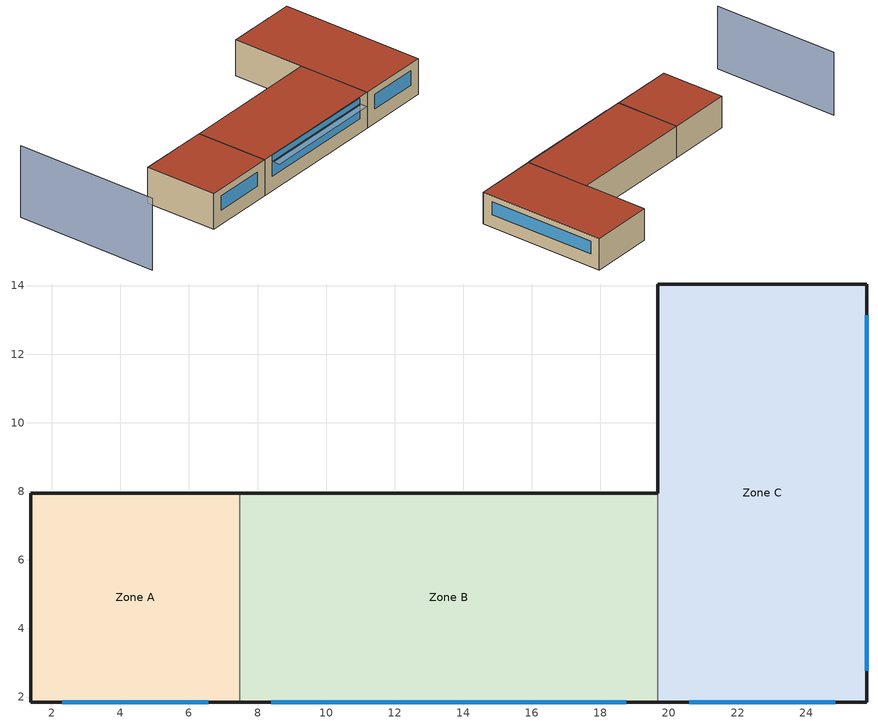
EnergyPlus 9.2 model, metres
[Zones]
Zone A
 floor ground (Heavy Floor): 7.48,7.95 7.48,1.85 1.39,1.85 1.39,7.95 z0
 wall outside (Light Exterior Wall): 7.48,7.95 1.39,7.95 1.39,1.85 7.48,1.85 z0:3.05
 wall to Zone B (Light Partitions): 7.48,1.85 7.48,7.95 z0:3.05
 window (Double Pane Window): 2.3,1.85 6.57,1.85 z1.22:2.44
 roof outside (Light Roof/Ceiling): 1.39,7.95 1.39,1.85 7.48,1.85 7.48,7.95 z3.05
Zone B
 floor ground (Heavy Floor): 19.67,7.95 19.67,1.85 7.48,1.85 7.48,7.95 z0
 wall outside (Light Exterior Wall): 7.48,1.85 19.67,1.85 / 19.67,7.95 7.48,7.95 z0:3.05
 wall to Zone C (Light Partitions): 19.67,1.85 19.67,7.95 z0:3.05
 window (Double Pane Window): 8.4,1.85 18.76,1.85 z1.22:2.44; 8.4,1.85 18.76,1.85 z2.49:3
 roof outside (Light Roof/Ceiling): 7.48,7.95 7.48,1.85 19.67,1.85 19.67,7.95 z3.05
Zone C
 floor ground (Heavy Floor): 25.77,14.05 25.77,1.85 19.67,1.85 19.67,14.05 z0
 wall outside (Light Exterior Wall): 19.67,1.85 25.77,1.85 25.77,14.05 19.67,14.05 19.67,7.95 z0:3.05
 window (Double Pane Window): 20.59,1.85 24.85,1.85 / 25.77,2.77 25.77,13.13 z1.22:2.44
 roof outside (Light Roof/Ceiling): 19.67,14.05 19.67,1.85 25.77,1.85 25.77,14.05 z3.05
shading: -5.93,1.85 -5.93,14.05 z0:6.1; 18.76,1.85 18.76,1.24 8.4,1.24 8.4,1.85 z2.49
[Building]
Exercise 6: North Axis {deg}=0; Terrain=Suburbs; Loads Convergence Tolerance Value=0.04; Temperature Convergence Tolerance Value {deltaC}=0.4; Solar Distribution=FullInteriorAndExterior; Maximum Number of Warmup Days=25; Minimum Number of Warmup Days=6
[Site:Location]
Chicago IL: Latitude {deg}=41.98; Longitude {deg}=-87.92; Time Zone {hr}=-6; Elevation {m}=201
[Site:GroundTemperature:BuildingSurface]
19.527, 19.502, 19.536, 19.598, 20.002, 21.64, 22.225, 22.375, 21.449, 20.121, 19.802, 19.633
[Construction]
Light Exterior Wall: F08 Metal surface, I02 50mm insulation board, F04 Wall air space resistance, G01a 19mm gypsum board
Light Roof/Ceiling: M11 100mm lightweight concrete, F05 Ceiling air space resistance, F16 Acoustic tile
Light Partitions: G01a 19mm gypsum board, F04 Wall air space resistance, G01a 19mm gypsum board
Heavy Floor: M15 200mm heavyweight concrete
Double Pane Window: CLEAR 3MM, AIR 6MM, CLEAR 3MM
[Material]
Name | Roughness | Thickness {m} | Conductivity {W/m-K} | Density {kg/m3} | Specific Heat {J/kg-K}
F08 Metal surface | Smooth | 0.0008 | 45.28 | 7824 | 500
I02 50mm insulation board | MediumRough | 0.0508 | 0.03 | 43 | 1210
G01a 19mm gypsum board | MediumSmooth | 0.019 | 0.16 | 800 | 1090
M11 100mm lightweight concrete | MediumRough | 0.1016 | 0.53 | 1280 | 840
F16 Acoustic tile | MediumSmooth | 0.0191 | 0.06 | 368 | 590
M15 200mm heavyweight concrete | MediumRough | 0.2032 | 1.95 | 2240 | 900
[Material:AirGap]
Name | Thermal Resistance {m2-K/W}
F04 Wall air space resistance | 0.15
F05 Ceiling air space resistance | 0.18
[WindowMaterial:Gas]
AIR 6MM: Gas Type=Air; Thickness {m}=0.0063
[WindowMaterial:Glazing]
CLEAR 3MM: Optical Data Type=SpectralAverage; Thickness {m}=0.003; Solar Transmittance at Normal Incidence=0.837; Front Side Solar Reflectance at Normal Incidence=0.075; Back Side Solar Reflectance at Normal Incidence=0.075; Visible Transmittance at Normal Incidence=0.898; Front Side Visible Reflectance at Normal Incidence=0.081; Back Side Visible Reflectance at Normal Incidence=0.081; Infrared Transmittance at Normal Incidence=0; Front Side Infrared Hemispherical Emissivity=0.84; Back Side Infrared Hemispherical Emissivity=0.84; Conductivity {W/m-K}=0.9
[Zone] Multiplier=1
Zone A; Zone B; Zone C
[Daylighting:Controls]
Zone B Daylighting: Zone=Zone B; Daylighting Method=SplitFlux; Availability Schedule=Lighting Schedule; Lighting Control Type=Continuous; Minimum Input Power Fraction for Continuous or ContinuousOff Dimming Control=0.3; Minimum Light Output Fraction for Continuous or ContinuousOff Dimming Control=0.2; Number of Stepped Control Steps=1; Probability Lighting will be Reset When Needed in Manual Stepped Control=1; Glare Calculation Daylighting Reference Point=Zone B DL Ref Pt 1; Glare Calculation Azimuth Angle of View Direction Clockwise from Zone y-Axis {deg}=180; Maximum Allowable Discomfort Glare Index=22; DElight Gridding Resolution {m2}=1; Daylighting Reference Point 1=Zone B DL Ref Pt 1; Fraction of Zone Controlled by Reference Point 1=0.5; Illuminance Setpoint at Reference Point 1 {lux}=500; Daylighting Reference Point 2=Zone B DL Ref Pt 2; Fraction of Zone Controlled by Reference Point 2=0.5; Illuminance Setpoint at Reference Point 2 {lux}=500
[DaylightingDevice:Shelf]
Light Shelf: Window=862B9F; Outside Shelf=C05603; Outside Shelf Construction=Light Exterior Wall
[ElectricEquipment] Schedule=Equipment Schedule; Design Level Calculation Method=Watts/Area; Watts per Zone Floor Area {W/m2}=7.53547; Fraction Latent=0; Fraction Radiant=0.5; Fraction Lost=0
Name | Zone or ZoneList
Zone A Elec Equipment | Zone A
Zone B Elec Equipment | Zone B
Zone C Elec Equipment | Zone C
[Lights] Schedule=Lighting Schedule; Design Level Calculation Method=Watts/Area; Watts per Zone Floor Area {W/m2}=10.765; Fraction Radiant=0.7; Fraction Visible=0.2; Fraction Replaceable=1; Return Air Fraction Calculated from Plenum Temperature=No
Name | Zone or ZoneList
Zone A Lights | Zone A
Zone B Lights | Zone B
Zone C Lights | Zone C
[People] Number of People Schedule=Occupancy Schedule; Number of People Calculation Method=People; Fraction Radiant=0.3; Sensible Heat Fraction=autocalculate; Activity Level Schedule=Activity Schedule; Enable ASHRAE 55 Comfort Warnings=No; Mean Radiant Temperature Calculation Type=ZoneAveraged
Name | Zone or ZoneList | Number of People
Zone A People | Zone A | 2
Zone B People | Zone B | 4
Zone C People | Zone C | 4
[ZoneInfiltration:DesignFlowRate] Schedule=Always On; Design Flow Rate Calculation Method=AirChanges/Hour; Air Changes per Hour {1/hr}=0.3; Constant Term Coefficient=1
Name | Zone or ZoneList
Zone A Infiltration | Zone A
Zone B Infiltration | Zone B
Zone C Infiltration | Zone C
[ZoneVentilation:DesignFlowRate]
Zone C Ventilation: Zone or ZoneList=Zone C; Schedule=Always On; Design Flow Rate Calculation Method=Flow/Zone; Design Flow Rate {m3/s}=0.0944; Ventilation Type=Intake; Fan Pressure Rise {Pa}=413.686; Fan Total Efficiency=1; Constant Term Coefficient=1; Temperature Term Coefficient=0; Velocity Term Coefficient=0; Velocity Squared Term Coefficient=0; Minimum Indoor Temperature {C}=-100; Maximum Indoor Temperature {C}=100; Delta Temperature {deltaC}=-100; Minimum Outdoor Temperature {C}=-100; Maximum Outdoor Temperature {C}=100; Maximum Wind Speed {m/s}=40
[ZoneMixing] Schedule=Always On; Design Flow Rate Calculation Method=AirChanges/Hour; Air Changes per Hour {1/hr}=5
Name | Zone | Source Zone
Zone A-B Mixing | Zone A | Zone B
Zone B-A Mixing | Zone B | Zone A
[ZoneCrossMixing]
Zone B-C Mixing: Zone=Zone B; Schedule=Always On; Design Flow Rate Calculation Method=AirChanges/Hour; Air Changes per Hour {1/hr}=5; Source Zone=Zone C
[Schedule:Compact]
Equipment Schedule: Through: 12/31, For: Weekdays, Until: 08:00, 0.4, Until: 12:00, 0.9, Until: 13:00, 0.8, Until: 17:00, 0.9, Until: 18:00, 0.5, Until: 24:00, 0.4, For: SummerDesignDay, Until: 24:00, 1, For: Saturday, Until: 06:00, 0.3, Until: 08:00, 0.4, Until: 12:00, 0.5, Until: 17:00, 0.35, Until: 24:00, 0.3, For: WinterDesignDay, Until: 24:00, 0, For: Sunday Holidays AllOtherDays, Until: 24:00, 0.3
Occupancy Schedule: Through: 12/31, For: Weekdays, Until: 06:00, 0, Until: 07:00, 0.1, Until: 08:00, 0.2, Until: 12:00, 0.95, Until: 13:00, 0.5, Until: 17:00, 0.95, Until: 18:00, 0.3, Until: 20:00, 0.1, Until: 24:00, 0.05, For: SummerDesignDay, Until: 06:00, 0, Until: 22:00, 1, Until: 24:00, 0.05, For: Saturday, Until: 06:00, 0, Until: 08:00, 0.1, Until: 12:00, 0.3, Until: 17:00, 0.1, Until: 19:00, 0, Until: 24:00, 0, For: WinterDesignDay, Until: 24:00, 0, For: Sunday Holidays AllOtherDays, Until: 06:00, 0, Until: 18:00, 0, Until: 24:00, 0
Lighting Schedule: Through: 12/31, For: Weekdays, Until: 05:00, 0.05, Until: 07:00, 0.1, Until: 08:00, 0.3, Until: 17:00, 0.9, Until: 18:00, 0.5, Until: 20:00, 0.3, Until: 22:00, 0.2, Until: 23:00, 0.1, Until: 24:00, 0.05, For: SummerDesignDay, Until: 24:00, 1, For: Saturday, Until: 06:00, 0.05, Until: 08:00, 0.1, Until: 12:00, 0.3, Until: 17:00, 0.15, Until: 24:00, 0.05, For: WinterDesignDay, Until: 24:00, 0, For: Sunday Holidays AllOtherDays, Until: 24:00, 0.05
Activity Schedule: Through: 12/31, For: AllDays, Until: 24:00, 120
[Schedule:Constant]
Always On: Hourly Value=1
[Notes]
EnergyPlus for Practitioners
Exercise 6 - Daylighting
